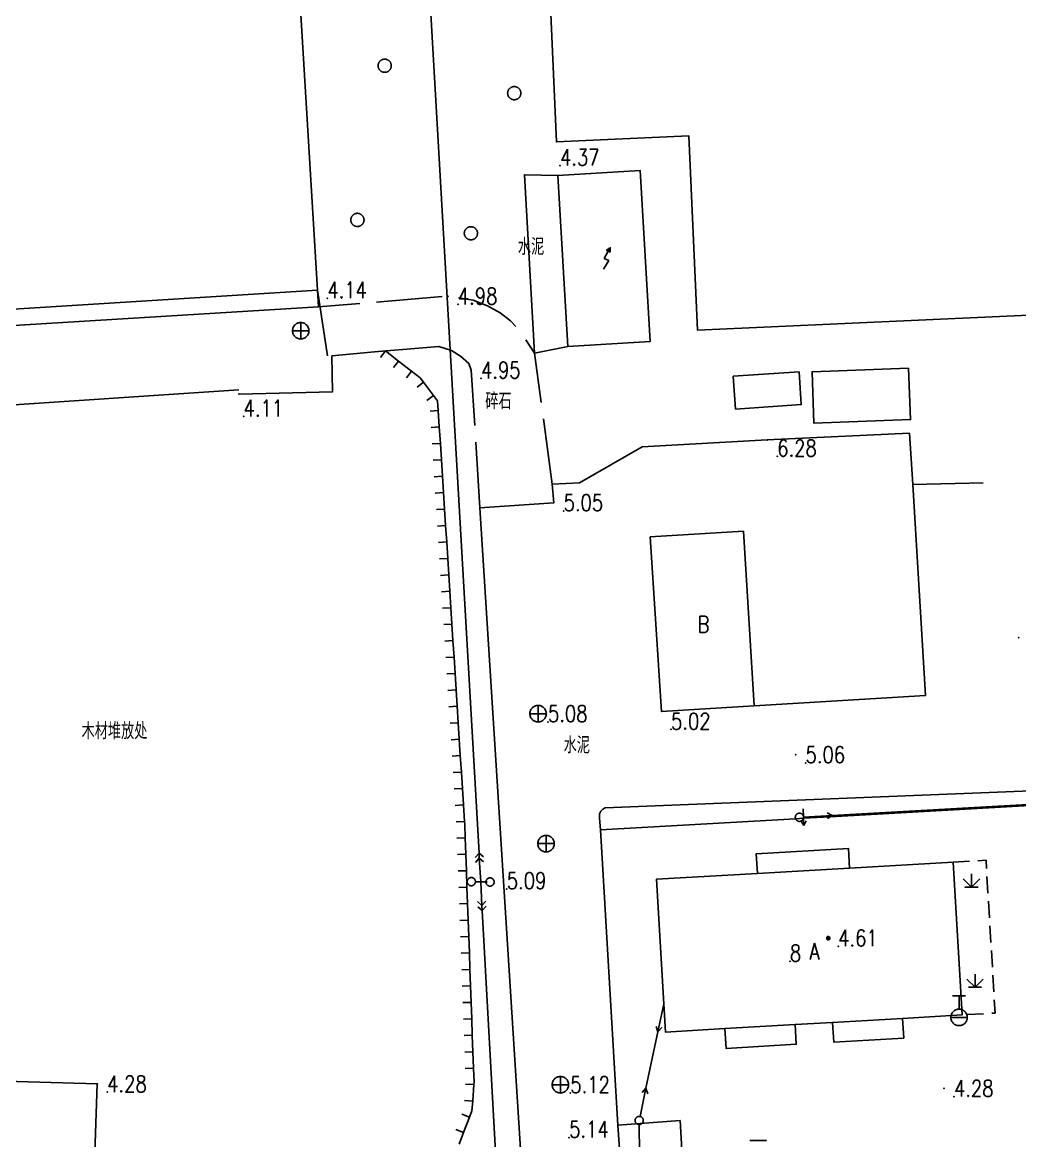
# Model space of a CAD drawing. Extents: x 500064 to 501389, y 2542464 to 2545400.
# Drawn here: x 500917.3 to 500977.9, y 2542775.5 to 2542843.4 of the extents above; entities that cross this region are included whole.
import ezdxf

# ---------------------------------------------------------------- set-up
doc = ezdxf.new("R2010")
doc.units = 0
doc.header["$LTSCALE"] = 0.5
doc.linetypes.add('CENTER', pattern=[50.8, 31.75, -6.35, 6.35, -6.35])
doc.layers.add('地形图', color=8, linetype='CONTINUOUS')
doc.styles.add('HZ', font='romans.shx', dxfattribs={"width": 0.8, "bigfont": 'hztxt.shx'})

msp = doc.modelspace()

# ---------------------------------------------------------------- linework, layer by layer
at = {"layer": '地形图', "linetype": 'Continuous'}
msp.add_lwpolyline([(501051.765, 2542864.58), (501048.881, 2542930.755), (500945.758, 2542926.198), (500949.738, 2542836.138), (500957.78, 2542836.499), (500958.294, 2542824.71), (501003.023, 2542826.72), (501006.649, 2542745.998), (501083.569, 2542749.427), (501082.741, 2542767.84), (501075.226, 2542767.514), (501073.683, 2542803.233), (501081.204, 2542803.584), (501080.395, 2542822.073), (501053.731, 2542820.719), (501053.374, 2542829.192), (501045.364, 2542828.835), (501043.755, 2542864.223)], close=True, dxfattribs=at)
at = {"layer": '地形图'}
for points in [[(500941.012, 2542863.332), (500941.58, 2542853.423), (500945.044, 2542792.948)], [(500939.32, 2542840.361), (500939.345, 2542840.361), (500939.37, 2542840.364), (500939.395, 2542840.368), (500939.419, 2542840.373), (500939.443, 2542840.38), (500939.467, 2542840.389), (500939.49, 2542840.399), (500939.512, 2542840.41), (500939.534, 2542840.423), (500939.555, 2542840.437), (500939.575, 2542840.452), (500939.593, 2542840.469), (500939.611, 2542840.487), (500939.628, 2542840.506), (500939.643, 2542840.525), (500939.657, 2542840.546), (500939.67, 2542840.568), (500939.682, 2542840.59), (500939.692, 2542840.613), (500939.7, 2542840.637), (500939.707, 2542840.661), (500939.713, 2542840.686), (500939.716, 2542840.71), (500939.719, 2542840.735), (500939.72, 2542840.761), (500939.719, 2542840.786), (500939.716, 2542840.811), (500939.713, 2542840.836), (500939.707, 2542840.86), (500939.7, 2542840.884), (500939.692, 2542840.908), (500939.682, 2542840.931), (500939.67, 2542840.953), (500939.657, 2542840.975), (500939.643, 2542840.996), (500939.628, 2542841.016), (500939.611, 2542841.034), (500939.593, 2542841.052), (500939.575, 2542841.069), (500939.555, 2542841.084), (500939.534, 2542841.098), (500939.512, 2542841.111), (500939.49, 2542841.122), (500939.467, 2542841.132), (500939.443, 2542841.141), (500939.419, 2542841.148), (500939.395, 2542841.153), (500939.37, 2542841.157), (500939.345, 2542841.16), (500939.32, 2542841.161), (500939.295, 2542841.16), (500939.27, 2542841.157), (500939.245, 2542841.153), (500939.22, 2542841.148), (500939.196, 2542841.141), (500939.172, 2542841.132), (500939.149, 2542841.122), (500939.127, 2542841.111), (500939.105, 2542841.098), (500939.084, 2542841.084), (500939.065, 2542841.069), (500939.046, 2542841.052), (500939.028, 2542841.034), (500939.011, 2542841.016), (500938.996, 2542840.996), (500938.982, 2542840.975), (500938.969, 2542840.953), (500938.958, 2542840.931), (500938.948, 2542840.908), (500938.939, 2542840.884), (500938.932, 2542840.86), (500938.927, 2542840.836), (500938.923, 2542840.811), (500938.92, 2542840.786), (500938.92, 2542840.761), (500938.92, 2542840.735), (500938.923, 2542840.71), (500938.927, 2542840.686), (500938.932, 2542840.661), (500938.939, 2542840.637), (500938.948, 2542840.613), (500938.958, 2542840.59), (500938.969, 2542840.568), (500938.982, 2542840.546), (500938.996, 2542840.525), (500939.011, 2542840.506), (500939.028, 2542840.487), (500939.046, 2542840.469), (500939.065, 2542840.452), (500939.084, 2542840.437), (500939.105, 2542840.423), (500939.127, 2542840.41), (500939.149, 2542840.399), (500939.172, 2542840.389), (500939.196, 2542840.38), (500939.22, 2542840.373), (500939.245, 2542840.368), (500939.27, 2542840.364), (500939.295, 2542840.361), (500939.32, 2542840.361)], [(500947.18, 2542838.695), (500947.205, 2542838.696), (500947.23, 2542838.698), (500947.255, 2542838.702), (500947.28, 2542838.707), (500947.304, 2542838.714), (500947.327, 2542838.723), (500947.351, 2542838.733), (500947.373, 2542838.744), (500947.395, 2542838.757), (500947.415, 2542838.771), (500947.435, 2542838.787), (500947.454, 2542838.803), (500947.472, 2542838.821), (500947.488, 2542838.84), (500947.504, 2542838.86), (500947.518, 2542838.881), (500947.531, 2542838.902), (500947.542, 2542838.925), (500947.552, 2542838.948), (500947.561, 2542838.971), (500947.568, 2542838.995), (500947.573, 2542839.02), (500947.577, 2542839.045), (500947.579, 2542839.07), (500947.58, 2542839.095), (500947.579, 2542839.12), (500947.577, 2542839.145), (500947.573, 2542839.17), (500947.568, 2542839.194), (500947.561, 2542839.218), (500947.552, 2542839.242), (500947.542, 2542839.265), (500947.531, 2542839.288), (500947.518, 2542839.309), (500947.504, 2542839.33), (500947.488, 2542839.35), (500947.472, 2542839.369), (500947.454, 2542839.386), (500947.435, 2542839.403), (500947.415, 2542839.418), (500947.395, 2542839.433), (500947.373, 2542839.445), (500947.351, 2542839.457), (500947.327, 2542839.467), (500947.304, 2542839.475), (500947.28, 2542839.482), (500947.255, 2542839.488), (500947.23, 2542839.492), (500947.205, 2542839.494), (500947.18, 2542839.495), (500947.155, 2542839.494), (500947.13, 2542839.492), (500947.105, 2542839.488), (500947.081, 2542839.482), (500947.057, 2542839.475), (500947.033, 2542839.467), (500947.01, 2542839.457), (500946.988, 2542839.445), (500946.966, 2542839.433), (500946.945, 2542839.418), (500946.925, 2542839.403), (500946.906, 2542839.386), (500946.889, 2542839.369), (500946.872, 2542839.35), (500946.857, 2542839.33), (500946.842, 2542839.309), (500946.83, 2542839.288), (500946.818, 2542839.265), (500946.808, 2542839.242), (500946.8, 2542839.218), (500946.793, 2542839.194), (500946.787, 2542839.17), (500946.783, 2542839.145), (500946.781, 2542839.12), (500946.78, 2542839.095), (500946.781, 2542839.07), (500946.783, 2542839.045), (500946.787, 2542839.02), (500946.793, 2542838.995), (500946.8, 2542838.971), (500946.808, 2542838.948), (500946.818, 2542838.925), (500946.83, 2542838.902), (500946.842, 2542838.881), (500946.857, 2542838.86), (500946.872, 2542838.84), (500946.889, 2542838.821), (500946.906, 2542838.803), (500946.925, 2542838.787), (500946.945, 2542838.771), (500946.966, 2542838.757), (500946.988, 2542838.744), (500947.01, 2542838.733), (500947.033, 2542838.723), (500947.057, 2542838.714), (500947.081, 2542838.707), (500947.105, 2542838.702), (500947.13, 2542838.698), (500947.155, 2542838.696), (500947.18, 2542838.695)], [(500950.439, 2542823.72), (500950.442, 2542823.72), (500955.43, 2542824.011), (500954.827, 2542834.389), (500949.835, 2542834.099), (500950.439, 2542823.72)], [(500949.835, 2542834.099), (500947.802, 2542834.139), (500948.417, 2542823.3), (500950.439, 2542823.72), (500950.442, 2542823.72)], [(500937.663, 2542830.999), (500937.689, 2542830.999), (500937.714, 2542831.002), (500937.738, 2542831.006), (500937.763, 2542831.011), (500937.787, 2542831.018), (500937.811, 2542831.027), (500937.834, 2542831.037), (500937.856, 2542831.048), (500937.878, 2542831.061), (500937.899, 2542831.075), (500937.918, 2542831.09), (500937.937, 2542831.107), (500937.955, 2542831.125), (500937.972, 2542831.144), (500937.987, 2542831.163), (500938.001, 2542831.184), (500938.014, 2542831.206), (500938.025, 2542831.228), (500938.035, 2542831.251), (500938.044, 2542831.275), (500938.051, 2542831.299), (500938.056, 2542831.324), (500938.06, 2542831.348), (500938.063, 2542831.373), (500938.063, 2542831.399), (500938.063, 2542831.424), (500938.06, 2542831.449), (500938.056, 2542831.474), (500938.051, 2542831.498), (500938.044, 2542831.522), (500938.035, 2542831.546), (500938.025, 2542831.569), (500938.014, 2542831.591), (500938.001, 2542831.613), (500937.987, 2542831.634), (500937.972, 2542831.654), (500937.955, 2542831.672), (500937.937, 2542831.69), (500937.918, 2542831.707), (500937.899, 2542831.722), (500937.878, 2542831.736), (500937.856, 2542831.749), (500937.834, 2542831.761), (500937.811, 2542831.77), (500937.787, 2542831.779), (500937.763, 2542831.786), (500937.738, 2542831.791), (500937.714, 2542831.795), (500937.689, 2542831.798), (500937.663, 2542831.799), (500937.638, 2542831.798), (500937.613, 2542831.795), (500937.589, 2542831.791), (500937.564, 2542831.786), (500937.54, 2542831.779), (500937.516, 2542831.77), (500937.493, 2542831.761), (500937.471, 2542831.749), (500937.449, 2542831.736), (500937.428, 2542831.722), (500937.409, 2542831.707), (500937.39, 2542831.69), (500937.372, 2542831.672), (500937.355, 2542831.654), (500937.34, 2542831.634), (500937.326, 2542831.613), (500937.313, 2542831.591), (500937.302, 2542831.569), (500937.292, 2542831.546), (500937.283, 2542831.522), (500937.276, 2542831.498), (500937.271, 2542831.474), (500937.267, 2542831.449), (500937.264, 2542831.424), (500937.263, 2542831.399), (500937.264, 2542831.373), (500937.267, 2542831.348), (500937.271, 2542831.324), (500937.276, 2542831.299), (500937.283, 2542831.275), (500937.292, 2542831.251), (500937.302, 2542831.228), (500937.313, 2542831.206), (500937.326, 2542831.184), (500937.34, 2542831.163), (500937.355, 2542831.144), (500937.372, 2542831.125), (500937.39, 2542831.107), (500937.409, 2542831.09), (500937.428, 2542831.075), (500937.449, 2542831.061), (500937.471, 2542831.048), (500937.493, 2542831.037), (500937.516, 2542831.027), (500937.54, 2542831.018), (500937.564, 2542831.011), (500937.589, 2542831.006), (500937.613, 2542831.002), (500937.638, 2542830.999), (500937.663, 2542830.999)], [(500944.55, 2542830.186), (500944.576, 2542830.187), (500944.601, 2542830.189), (500944.625, 2542830.193), (500944.65, 2542830.199), (500944.674, 2542830.206), (500944.698, 2542830.214), (500944.721, 2542830.224), (500944.743, 2542830.235), (500944.765, 2542830.248), (500944.786, 2542830.262), (500944.805, 2542830.278), (500944.824, 2542830.294), (500944.842, 2542830.312), (500944.859, 2542830.331), (500944.874, 2542830.351), (500944.888, 2542830.372), (500944.901, 2542830.393), (500944.912, 2542830.416), (500944.922, 2542830.439), (500944.931, 2542830.462), (500944.938, 2542830.487), (500944.943, 2542830.511), (500944.947, 2542830.536), (500944.95, 2542830.561), (500944.951, 2542830.586), (500944.95, 2542830.611), (500944.947, 2542830.636), (500944.943, 2542830.661), (500944.938, 2542830.685), (500944.931, 2542830.71), (500944.922, 2542830.733), (500944.912, 2542830.756), (500944.901, 2542830.779), (500944.888, 2542830.8), (500944.874, 2542830.821), (500944.859, 2542830.841), (500944.842, 2542830.86), (500944.824, 2542830.878), (500944.805, 2542830.894), (500944.786, 2542830.91), (500944.765, 2542830.924), (500944.743, 2542830.937), (500944.721, 2542830.948), (500944.698, 2542830.958), (500944.674, 2542830.966), (500944.65, 2542830.973), (500944.625, 2542830.979), (500944.601, 2542830.983), (500944.576, 2542830.985), (500944.55, 2542830.986), (500944.525, 2542830.985), (500944.5, 2542830.983), (500944.476, 2542830.979), (500944.451, 2542830.973), (500944.427, 2542830.966), (500944.403, 2542830.958), (500944.38, 2542830.948), (500944.358, 2542830.937), (500944.336, 2542830.924), (500944.315, 2542830.91), (500944.296, 2542830.894), (500944.277, 2542830.878), (500944.259, 2542830.86), (500944.242, 2542830.841), (500944.227, 2542830.821), (500944.213, 2542830.8), (500944.2, 2542830.779), (500944.189, 2542830.756), (500944.179, 2542830.733), (500944.17, 2542830.71), (500944.163, 2542830.685), (500944.158, 2542830.661), (500944.154, 2542830.636), (500944.151, 2542830.611), (500944.151, 2542830.586), (500944.151, 2542830.561), (500944.154, 2542830.536), (500944.158, 2542830.511), (500944.163, 2542830.487), (500944.17, 2542830.462), (500944.179, 2542830.439), (500944.189, 2542830.416), (500944.2, 2542830.393), (500944.213, 2542830.372), (500944.227, 2542830.351), (500944.242, 2542830.331), (500944.259, 2542830.312), (500944.277, 2542830.294), (500944.296, 2542830.278), (500944.315, 2542830.262), (500944.336, 2542830.248), (500944.358, 2542830.235), (500944.38, 2542830.224), (500944.403, 2542830.214), (500944.427, 2542830.206), (500944.451, 2542830.199), (500944.476, 2542830.193), (500944.5, 2542830.189), (500944.525, 2542830.187), (500944.55, 2542830.186)], [(500953.007, 2542829.446), (500952.891, 2542829.508), (500952.786, 2542829.564), (500952.834, 2542829.595), (500952.881, 2542829.626), (500952.929, 2542829.658), (500952.976, 2542829.689), (500953.006, 2542829.708), (500953.006, 2542829.673), (500953.006, 2542829.617), (500953.006, 2542829.56), (500953.007, 2542829.503), (500953.007, 2542829.446)], [(500952.976, 2542829.689), (500953.006, 2542829.673), (500952.929, 2542829.658), (500953.006, 2542829.617), (500952.881, 2542829.626), (500953.006, 2542829.56), (500952.834, 2542829.595), (500953.007, 2542829.503), (500952.786, 2542829.564)], [(500952.606, 2542828.408), (500952.925, 2542828.928)], [(500952.633, 2542829.055), (500952.891, 2542829.508)], [(500952.633, 2542829.055), (500952.925, 2542828.928)], [(500890.232, 2542824.325), (500889.327, 2542824.272), (500889.332, 2542824.207), (500889.397, 2542823.3), (500935.293, 2542826.118), (500935.237, 2542827.138)], [(500935.237, 2542827.138), (500935.854, 2542823.146)], [(500937.819, 2542826.327), (500935.293, 2542826.119)], [(500942.802, 2542826.737), (500938.816, 2542826.409)], [(500947.283, 2542824.915), (500946.96, 2542825.264), (500946.324, 2542825.746), (500945.564, 2542826.175), (500944.696, 2542826.518), (500943.794, 2542826.664)], [(500934.223, 2542824.164), (500934.275, 2542824.167), (500934.327, 2542824.175), (500934.378, 2542824.188), (500934.427, 2542824.207), (500934.473, 2542824.231), (500934.517, 2542824.259), (500934.558, 2542824.292), (500934.595, 2542824.329), (500934.628, 2542824.37), (500934.656, 2542824.414), (500934.68, 2542824.46), (500934.699, 2542824.509), (500934.712, 2542824.56), (500934.72, 2542824.611), (500934.723, 2542824.664), (500934.72, 2542824.716), (500934.712, 2542824.768), (500934.699, 2542824.818), (500934.68, 2542824.867), (500934.656, 2542824.914), (500934.628, 2542824.958), (500934.595, 2542824.998), (500934.558, 2542825.035), (500934.517, 2542825.068), (500934.473, 2542825.097), (500934.427, 2542825.121), (500934.378, 2542825.139), (500934.327, 2542825.153), (500934.275, 2542825.161), (500934.223, 2542825.164), (500934.171, 2542825.161), (500934.119, 2542825.153), (500934.069, 2542825.139), (500934.02, 2542825.121), (500933.973, 2542825.097), (500933.929, 2542825.068), (500933.889, 2542825.035), (500933.852, 2542824.998), (500933.819, 2542824.958), (500933.79, 2542824.914), (500933.766, 2542824.867), (500933.748, 2542824.818), (500933.734, 2542824.768), (500933.726, 2542824.716), (500933.723, 2542824.664), (500933.726, 2542824.611), (500933.734, 2542824.56), (500933.748, 2542824.509), (500933.766, 2542824.46), (500933.79, 2542824.414), (500933.819, 2542824.37), (500933.852, 2542824.329), (500933.889, 2542824.292), (500933.929, 2542824.259), (500933.973, 2542824.231), (500934.02, 2542824.207), (500934.069, 2542824.188), (500934.119, 2542824.175), (500934.171, 2542824.167), (500934.223, 2542824.164)], [(500934.223, 2542824.164), (500934.223, 2542824.664), (500934.223, 2542825.164)], [(500933.723, 2542824.664), (500934.223, 2542824.664), (500934.723, 2542824.664)], [(500948.818, 2542820.306), (500948.417, 2542823.3), (500947.883, 2542824.121)], [(500944.566, 2542822.273), (500944.434, 2542822.678), (500943.915, 2542823.115), (500943.37, 2542823.464), (500942.601, 2542823.709), (500941.632, 2542823.633), (500938.704, 2542823.383), (500936.105, 2542823.152)], [(500939.373, 2542823.438), (500939.066, 2542823.043)], [(500943.831, 2542775.265), (500944.111, 2542775.984), (500944.473, 2542776.916), (500944.617, 2542777.286), (500944.659, 2542777.888), (500944.728, 2542778.885), (500944.739, 2542779.044), (500944.709, 2542779.884), (500944.673, 2542780.884), (500944.637, 2542781.883), (500944.601, 2542782.883), (500944.565, 2542783.882), (500944.529, 2542784.881), (500944.493, 2542785.881), (500944.457, 2542786.88), (500944.421, 2542787.879), (500944.385, 2542788.879), (500944.349, 2542789.878), (500944.313, 2542790.877), (500944.277, 2542791.877), (500944.241, 2542792.876), (500944.205, 2542793.875), (500944.176, 2542794.677), (500944.163, 2542794.874), (500944.1, 2542795.872), (500944.036, 2542796.87), (500943.972, 2542797.868), (500943.909, 2542798.866), (500943.845, 2542799.864), (500943.781, 2542800.862), (500943.717, 2542801.86), (500943.654, 2542802.858), (500943.59, 2542803.856), (500943.526, 2542804.854), (500943.463, 2542805.852), (500943.399, 2542806.85), (500943.335, 2542807.848), (500943.271, 2542808.846), (500943.208, 2542809.844), (500943.144, 2542810.842), (500943.08, 2542811.84), (500943.017, 2542812.838), (500942.953, 2542813.836), (500942.889, 2542814.834), (500942.825, 2542815.832), (500942.762, 2542816.83), (500942.698, 2542817.828), (500942.634, 2542818.826), (500942.571, 2542819.824), (500942.533, 2542820.406), (500942.283, 2542820.739), (500941.68, 2542821.537), (500941.48, 2542821.802), (500940.953, 2542822.211), (500940.163, 2542822.825), (500939.373, 2542823.438), (500939.37, 2542823.44)], [(500930.476, 2542820.823), (500936.159, 2542820.966), (500936.104, 2542823.152)], [(500940.163, 2542822.825), (500939.856, 2542822.43)], [(500940.953, 2542822.211), (500940.646, 2542821.816)], [(500944.78, 2542818.905), (500944.566, 2542822.273)], [(500941.68, 2542821.537), (500941.281, 2542821.236)], [(500898.163, 2542818.845), (500914.682, 2542820.021), (500930.469, 2542821.073)], [(500942.283, 2542820.739), (500941.884, 2542820.437)], [(500942.571, 2542819.824), (500942.072, 2542819.792)], [(500942.634, 2542818.826), (500942.135, 2542818.794)], [(500949.48, 2542815.35), (500948.951, 2542819.315)], [(500954.951, 2542817.611), (500962.54, 2542818.033), (500971.181, 2542818.443), (500971.369, 2542815.326), (500972.142, 2542802.521), (500961.738, 2542801.893)], [(500942.698, 2542817.828), (500942.199, 2542817.796)], [(500945.096, 2542813.915), (500944.843, 2542817.907)], [(500951.146, 2542815.438), (500954.95, 2542817.611), (500951.146, 2542815.438)], [(500942.762, 2542816.83), (500942.263, 2542816.798)], [(500939.796, 2542753.805), (500948.882, 2542754.222), (500945.096, 2542813.915), (500949.58, 2542814.22), (500949.48, 2542815.35), (500951.146, 2542815.438)], [(500942.825, 2542815.832), (500942.326, 2542815.8)], [(500971.369, 2542815.326), (500975.637, 2542815.433)], [(500942.889, 2542814.834), (500942.39, 2542814.802)], [(500942.953, 2542813.836), (500942.454, 2542813.804)], [(500943.017, 2542812.838), (500942.518, 2542812.806)], [(500943.08, 2542811.84), (500942.581, 2542811.808)], [(500943.144, 2542810.842), (500942.645, 2542810.81)], [(500943.208, 2542809.844), (500942.709, 2542809.812)], [(500943.271, 2542808.846), (500942.772, 2542808.814)], [(500943.335, 2542807.848), (500942.836, 2542807.816)], [(500943.399, 2542806.85), (500942.9, 2542806.818)], [(500943.463, 2542805.852), (500942.964, 2542805.82)], [(500943.526, 2542804.854), (500943.027, 2542804.822)], [(500943.59, 2542803.856), (500943.091, 2542803.824)], [(500943.654, 2542802.858), (500943.155, 2542802.826)], [(500943.717, 2542801.86), (500943.219, 2542801.828)], [(500948.631, 2542800.912), (500948.683, 2542800.914), (500948.735, 2542800.923), (500948.785, 2542800.936), (500948.834, 2542800.955), (500948.881, 2542800.979), (500948.925, 2542801.007), (500948.965, 2542801.04), (500949.002, 2542801.077), (500949.035, 2542801.118), (500949.064, 2542801.162), (500949.087, 2542801.208), (500949.106, 2542801.257), (500949.12, 2542801.308), (500949.128, 2542801.359), (500949.131, 2542801.412), (500949.128, 2542801.464), (500949.12, 2542801.516), (500949.106, 2542801.566), (500949.087, 2542801.615), (500949.064, 2542801.662), (500949.035, 2542801.706), (500949.002, 2542801.746), (500948.965, 2542801.783), (500948.925, 2542801.816), (500948.881, 2542801.845), (500948.834, 2542801.868), (500948.785, 2542801.887), (500948.735, 2542801.901), (500948.683, 2542801.909), (500948.631, 2542801.912), (500948.578, 2542801.909), (500948.527, 2542801.901), (500948.476, 2542801.887), (500948.427, 2542801.868), (500948.381, 2542801.845), (500948.337, 2542801.816), (500948.296, 2542801.783), (500948.259, 2542801.746), (500948.226, 2542801.706), (500948.198, 2542801.662), (500948.174, 2542801.615), (500948.155, 2542801.566), (500948.142, 2542801.516), (500948.133, 2542801.464), (500948.131, 2542801.412), (500948.133, 2542801.359), (500948.142, 2542801.308), (500948.155, 2542801.257), (500948.174, 2542801.208), (500948.198, 2542801.162), (500948.226, 2542801.118), (500948.259, 2542801.077), (500948.296, 2542801.04), (500948.337, 2542801.007), (500948.381, 2542800.979), (500948.427, 2542800.955), (500948.476, 2542800.936), (500948.527, 2542800.923), (500948.578, 2542800.914), (500948.631, 2542800.912)], [(500948.631, 2542800.912), (500948.631, 2542801.412), (500948.631, 2542801.912)], [(500948.131, 2542801.412), (500948.631, 2542801.412), (500949.131, 2542801.412)], [(500943.781, 2542800.862), (500943.282, 2542800.83)], [(500943.845, 2542799.864), (500943.346, 2542799.832)], [(500943.909, 2542798.866), (500943.41, 2542798.834)], [(500943.972, 2542797.868), (500943.473, 2542797.837)], [(501002.823, 2542797.201), (501002.301, 2542797.172), (501001.731, 2542797.14), (500982.518, 2542796.059), (500981.623, 2542796.009), (500980.951, 2542795.971), (500980.474, 2542795.944), (500978.843, 2542795.852), (500966.361, 2542795.151), (500964.743, 2542795.06), (500964.733, 2542795.059), (500964.257, 2542795.032), (500952.41, 2542794.366), (500953.476, 2542776.43)], [(500944.036, 2542796.87), (500943.537, 2542796.839)], [(500952.409, 2542794.366), (500952.35, 2542795.074), (500952.363, 2542795.321), (500952.44, 2542795.484), (500952.553, 2542795.609), (500952.699, 2542795.686), (500981.568, 2542796.845)], [(500944.1, 2542795.872), (500943.601, 2542795.841)], [(500964.724, 2542795.629), (500964.74, 2542795.153), (500964.74, 2542795.148), (500964.74, 2542795.137), (500964.74, 2542795.136), (500964.741, 2542795.122), (500964.743, 2542795.06), (500964.757, 2542794.63)], [(500966.487, 2542795.233), (500978.712, 2542795.919)], [(500964.491, 2542794.872), (500964.506, 2542794.873), (500964.517, 2542794.873), (500964.522, 2542794.874), (500964.537, 2542794.876), (500964.542, 2542794.877), (500964.553, 2542794.88), (500964.568, 2542794.884), (500964.582, 2542794.89), (500964.592, 2542794.893), (500964.597, 2542794.896), (500964.611, 2542794.903), (500964.615, 2542794.905), (500964.624, 2542794.911), (500964.638, 2542794.919), (500964.65, 2542794.929), (500964.658, 2542794.936), (500964.662, 2542794.939), (500964.673, 2542794.951), (500964.676, 2542794.954), (500964.683, 2542794.962), (500964.693, 2542794.975), (500964.701, 2542794.988), (500964.707, 2542794.997), (500964.709, 2542795.001), (500964.716, 2542795.015), (500964.719, 2542795.02), (500964.723, 2542795.03), (500964.728, 2542795.044), (500964.733, 2542795.059), (500964.735, 2542795.07), (500964.736, 2542795.075), (500964.738, 2542795.09), (500964.739, 2542795.095), (500964.74, 2542795.106), (500964.741, 2542795.122), (500964.74, 2542795.136), (500964.74, 2542795.137), (500964.74, 2542795.148), (500964.74, 2542795.153), (500964.736, 2542795.168), (500964.735, 2542795.173), (500964.732, 2542795.184), (500964.728, 2542795.199), (500964.723, 2542795.213), (500964.719, 2542795.223), (500964.717, 2542795.228), (500964.709, 2542795.242), (500964.707, 2542795.246), (500964.701, 2542795.255), (500964.693, 2542795.268), (500964.683, 2542795.281), (500964.676, 2542795.289), (500964.673, 2542795.292), (500964.661, 2542795.303), (500964.658, 2542795.307), (500964.65, 2542795.314), (500964.638, 2542795.324), (500964.624, 2542795.332), (500964.615, 2542795.338), (500964.611, 2542795.34), (500964.597, 2542795.347), (500964.592, 2542795.35), (500964.582, 2542795.354), (500964.568, 2542795.359), (500964.553, 2542795.363), (500964.542, 2542795.366), (500964.537, 2542795.367), (500964.522, 2542795.369), (500964.517, 2542795.37), (500964.506, 2542795.371), (500964.491, 2542795.372), (500964.475, 2542795.371), (500964.464, 2542795.37), (500964.459, 2542795.369), (500964.444, 2542795.367), (500964.439, 2542795.366), (500964.428, 2542795.363), (500964.413, 2542795.359), (500964.399, 2542795.354), (500964.389, 2542795.35), (500964.384, 2542795.347), (500964.37, 2542795.34), (500964.366, 2542795.338), (500964.357, 2542795.332), (500964.344, 2542795.324), (500964.331, 2542795.314), (500964.323, 2542795.307), (500964.32, 2542795.303), (500964.308, 2542795.292), (500964.305, 2542795.289), (500964.298, 2542795.281), (500964.288, 2542795.268), (500964.28, 2542795.255), (500964.274, 2542795.246), (500964.272, 2542795.242), (500964.265, 2542795.228), (500964.262, 2542795.223), (500964.259, 2542795.213), (500964.253, 2542795.199), (500964.249, 2542795.184), (500964.246, 2542795.173), (500964.245, 2542795.168), (500964.243, 2542795.153), (500964.242, 2542795.148), (500964.242, 2542795.137), (500964.241, 2542795.122), (500964.241, 2542795.106), (500964.242, 2542795.095), (500964.243, 2542795.09), (500964.245, 2542795.075), (500964.246, 2542795.07), (500964.249, 2542795.059), (500964.253, 2542795.044), (500964.257, 2542795.032), (500964.258, 2542795.03), (500964.262, 2542795.02), (500964.265, 2542795.015), (500964.272, 2542795.001), (500964.274, 2542794.997), (500964.28, 2542794.988), (500964.288, 2542794.975), (500964.298, 2542794.962), (500964.305, 2542794.954), (500964.309, 2542794.951), (500964.32, 2542794.939), (500964.323, 2542794.936), (500964.331, 2542794.929), (500964.344, 2542794.919), (500964.357, 2542794.911), (500964.366, 2542794.905), (500964.37, 2542794.903), (500964.384, 2542794.896), (500964.389, 2542794.893), (500964.399, 2542794.89), (500964.413, 2542794.884), (500964.428, 2542794.88), (500964.439, 2542794.877), (500964.444, 2542794.876), (500964.459, 2542794.874), (500964.464, 2542794.873), (500964.475, 2542794.873), (500964.491, 2542794.872)], [(500964.491, 2542794.872), (500964.506, 2542794.873), (500964.517, 2542794.873), (500964.522, 2542794.874), (500964.537, 2542794.876), (500964.542, 2542794.877), (500964.553, 2542794.88), (500964.568, 2542794.884), (500964.582, 2542794.89), (500964.592, 2542794.893), (500964.597, 2542794.896), (500964.611, 2542794.903), (500964.615, 2542794.905), (500964.624, 2542794.911), (500964.638, 2542794.919), (500964.65, 2542794.929), (500964.658, 2542794.936), (500964.662, 2542794.939), (500964.673, 2542794.951), (500964.676, 2542794.954), (500964.683, 2542794.962), (500964.693, 2542794.975), (500964.701, 2542794.988), (500964.707, 2542794.997), (500964.709, 2542795.001), (500964.716, 2542795.015), (500964.719, 2542795.02), (500964.723, 2542795.03), (500964.728, 2542795.044), (500964.733, 2542795.059), (500964.735, 2542795.07), (500964.736, 2542795.075), (500964.738, 2542795.09), (500964.739, 2542795.095), (500964.74, 2542795.106), (500964.741, 2542795.122), (500964.74, 2542795.136), (500964.74, 2542795.137), (500964.74, 2542795.148), (500964.74, 2542795.153), (500964.736, 2542795.168), (500964.735, 2542795.173), (500964.732, 2542795.184), (500964.728, 2542795.199), (500964.723, 2542795.213), (500964.719, 2542795.223), (500964.717, 2542795.228), (500964.709, 2542795.242), (500964.707, 2542795.246), (500964.701, 2542795.255), (500964.693, 2542795.268), (500964.683, 2542795.281), (500964.676, 2542795.289), (500964.673, 2542795.292), (500964.661, 2542795.303), (500964.658, 2542795.307), (500964.65, 2542795.314), (500964.638, 2542795.324), (500964.624, 2542795.332), (500964.615, 2542795.338), (500964.611, 2542795.34), (500964.597, 2542795.347), (500964.592, 2542795.35), (500964.582, 2542795.354), (500964.568, 2542795.359), (500964.553, 2542795.363), (500964.542, 2542795.366), (500964.537, 2542795.367), (500964.522, 2542795.369), (500964.517, 2542795.37), (500964.506, 2542795.371), (500964.491, 2542795.372), (500964.475, 2542795.371), (500964.464, 2542795.37), (500964.459, 2542795.369), (500964.444, 2542795.367), (500964.439, 2542795.366), (500964.428, 2542795.363), (500964.413, 2542795.359), (500964.399, 2542795.354), (500964.389, 2542795.35), (500964.384, 2542795.347), (500964.37, 2542795.34), (500964.366, 2542795.338), (500964.357, 2542795.332), (500964.344, 2542795.324), (500964.331, 2542795.314), (500964.323, 2542795.307), (500964.32, 2542795.303), (500964.308, 2542795.292), (500964.305, 2542795.289), (500964.298, 2542795.281), (500964.288, 2542795.268), (500964.28, 2542795.255), (500964.274, 2542795.246), (500964.272, 2542795.242), (500964.265, 2542795.228), (500964.262, 2542795.223), (500964.259, 2542795.213), (500964.253, 2542795.199), (500964.249, 2542795.184), (500964.246, 2542795.173), (500964.245, 2542795.168), (500964.243, 2542795.153), (500964.242, 2542795.148), (500964.242, 2542795.137), (500964.241, 2542795.122), (500964.241, 2542795.106), (500964.242, 2542795.095), (500964.243, 2542795.09), (500964.245, 2542795.075), (500964.246, 2542795.07), (500964.249, 2542795.059), (500964.253, 2542795.044), (500964.257, 2542795.032), (500964.258, 2542795.03), (500964.262, 2542795.02), (500964.265, 2542795.015), (500964.272, 2542795.001), (500964.274, 2542794.997), (500964.28, 2542794.988), (500964.288, 2542794.975), (500964.298, 2542794.962), (500964.305, 2542794.954), (500964.309, 2542794.951), (500964.32, 2542794.939), (500964.323, 2542794.936), (500964.331, 2542794.929), (500964.344, 2542794.919), (500964.357, 2542794.911), (500964.366, 2542794.905), (500964.37, 2542794.903), (500964.384, 2542794.896), (500964.389, 2542794.893), (500964.399, 2542794.89), (500964.413, 2542794.884), (500964.428, 2542794.88), (500964.439, 2542794.877), (500964.444, 2542794.876), (500964.459, 2542794.874), (500964.464, 2542794.873), (500964.475, 2542794.873), (500964.491, 2542794.872)], [(500964.757, 2542794.63), (500964.592, 2542794.893)], [(500964.74, 2542795.136), (500966.487, 2542795.233)], [(500964.757, 2542794.63), (500964.903, 2542794.904)], [(500966.172, 2542795.393), (500966.487, 2542795.233)], [(500966.487, 2542795.233), (500966.361, 2542795.151), (500966.192, 2542795.04)], [(500944.163, 2542794.874), (500943.664, 2542794.843)], [(500944.205, 2542793.875), (500943.705, 2542793.857)], [(500949.114, 2542793.019), (500949.166, 2542793.022), (500949.218, 2542793.03), (500949.268, 2542793.044), (500949.317, 2542793.063), (500949.364, 2542793.086), (500949.408, 2542793.115), (500949.448, 2542793.148), (500949.485, 2542793.185), (500949.518, 2542793.225), (500949.547, 2542793.269), (500949.571, 2542793.316), (500949.589, 2542793.365), (500949.603, 2542793.415), (500949.611, 2542793.467), (500949.614, 2542793.519), (500949.611, 2542793.572), (500949.603, 2542793.623), (500949.589, 2542793.674), (500949.571, 2542793.723), (500949.547, 2542793.769), (500949.518, 2542793.813), (500949.485, 2542793.854), (500949.448, 2542793.891), (500949.408, 2542793.924), (500949.364, 2542793.952), (500949.317, 2542793.976), (500949.268, 2542793.995), (500949.218, 2542794.008), (500949.166, 2542794.017), (500949.114, 2542794.019), (500949.062, 2542794.017), (500949.01, 2542794.008), (500948.959, 2542793.995), (500948.911, 2542793.976), (500948.864, 2542793.952), (500948.82, 2542793.924), (500948.779, 2542793.891), (500948.742, 2542793.854), (500948.709, 2542793.813), (500948.681, 2542793.769), (500948.657, 2542793.723), (500948.638, 2542793.674), (500948.625, 2542793.623), (500948.617, 2542793.572), (500948.614, 2542793.519), (500948.617, 2542793.467), (500948.625, 2542793.415), (500948.638, 2542793.365), (500948.657, 2542793.316), (500948.681, 2542793.269), (500948.709, 2542793.225), (500948.742, 2542793.185), (500948.779, 2542793.148), (500948.82, 2542793.115), (500948.864, 2542793.086), (500948.911, 2542793.063), (500948.959, 2542793.044), (500949.01, 2542793.03), (500949.062, 2542793.022), (500949.114, 2542793.019)], [(500949.114, 2542793.019), (500949.114, 2542793.519), (500949.114, 2542794.019)], [(500944.241, 2542792.876), (500943.741, 2542792.858)], [(500944.808, 2542792.685), (500945.044, 2542792.948)], [(500945.144, 2542791.201), (500945.062, 2542792.641), (500945.044, 2542792.948)], [(500945.044, 2542792.948), (500945.308, 2542792.713)], [(500948.614, 2542793.519), (500949.114, 2542793.519), (500949.614, 2542793.519)], [(500967.529, 2542792.035), (500967.46, 2542793.233), (500961.869, 2542792.91), (500961.938, 2542791.712)], [(500944.826, 2542792.377), (500945.062, 2542792.641)], [(500945.062, 2542792.641), (500945.325, 2542792.406)], [(500973.818, 2542792.398), (500974.816, 2542792.455)], [(500975.316, 2542792.484), (500975.815, 2542792.513), (500975.845, 2542792.015)], [(500944.277, 2542791.877), (500943.777, 2542791.859)], [(500974.932, 2542790.885), (500974.932, 2542791.685)], [(500975.874, 2542791.516), (500975.933, 2542790.518)], [(500944.313, 2542790.877), (500943.813, 2542790.859)], [(500944.577, 2542790.961), (500944.593, 2542790.962), (500944.608, 2542790.963), (500944.624, 2542790.966), (500944.639, 2542790.969), (500944.654, 2542790.974), (500944.669, 2542790.979), (500944.683, 2542790.985), (500944.697, 2542790.992), (500944.711, 2542791), (500944.724, 2542791.009), (500944.736, 2542791.019), (500944.748, 2542791.029), (500944.759, 2542791.04), (500944.77, 2542791.052), (500944.779, 2542791.065), (500944.788, 2542791.077), (500944.796, 2542791.091), (500944.803, 2542791.105), (500944.809, 2542791.119), (500944.815, 2542791.134), (500944.819, 2542791.149), (500944.822, 2542791.165), (500944.825, 2542791.18), (500944.826, 2542791.196), (500944.827, 2542791.207), (500944.827, 2542791.211), (500944.826, 2542791.227), (500944.825, 2542791.243), (500944.822, 2542791.258), (500944.819, 2542791.274), (500944.815, 2542791.289), (500944.809, 2542791.303), (500944.803, 2542791.318), (500944.796, 2542791.332), (500944.788, 2542791.345), (500944.779, 2542791.358), (500944.77, 2542791.371), (500944.759, 2542791.383), (500944.748, 2542791.394), (500944.736, 2542791.404), (500944.724, 2542791.414), (500944.711, 2542791.423), (500944.697, 2542791.431), (500944.683, 2542791.438), (500944.669, 2542791.444), (500944.654, 2542791.449), (500944.639, 2542791.454), (500944.624, 2542791.457), (500944.608, 2542791.459), (500944.593, 2542791.461), (500944.577, 2542791.461), (500944.561, 2542791.461), (500944.546, 2542791.459), (500944.53, 2542791.457), (500944.515, 2542791.454), (500944.5, 2542791.449), (500944.485, 2542791.444), (500944.47, 2542791.438), (500944.456, 2542791.431), (500944.443, 2542791.423), (500944.43, 2542791.414), (500944.418, 2542791.404), (500944.406, 2542791.394), (500944.395, 2542791.383), (500944.384, 2542791.371), (500944.375, 2542791.358), (500944.366, 2542791.345), (500944.358, 2542791.332), (500944.351, 2542791.318), (500944.344, 2542791.303), (500944.339, 2542791.289), (500944.335, 2542791.274), (500944.331, 2542791.258), (500944.329, 2542791.243), (500944.327, 2542791.227), (500944.327, 2542791.211), (500944.327, 2542791.196), (500944.329, 2542791.18), (500944.331, 2542791.165), (500944.335, 2542791.149), (500944.339, 2542791.134), (500944.344, 2542791.119), (500944.351, 2542791.105), (500944.358, 2542791.091), (500944.366, 2542791.077), (500944.375, 2542791.065), (500944.384, 2542791.052), (500944.395, 2542791.04), (500944.406, 2542791.029), (500944.418, 2542791.019), (500944.43, 2542791.009), (500944.443, 2542791), (500944.456, 2542790.992), (500944.47, 2542790.985), (500944.485, 2542790.979), (500944.5, 2542790.974), (500944.515, 2542790.969), (500944.53, 2542790.966), (500944.546, 2542790.963), (500944.561, 2542790.962), (500944.577, 2542790.961)], [(500944.827, 2542791.207), (500945.144, 2542791.201), (500945.461, 2542791.196)], [(500945.144, 2542791.201), (500945.223, 2542789.761), (500945.24, 2542789.454)], [(500945.711, 2542790.941), (500945.726, 2542790.942), (500945.742, 2542790.943), (500945.758, 2542790.946), (500945.773, 2542790.949), (500945.788, 2542790.954), (500945.803, 2542790.959), (500945.817, 2542790.965), (500945.831, 2542790.972), (500945.845, 2542790.98), (500945.858, 2542790.989), (500945.87, 2542790.999), (500945.882, 2542791.009), (500945.893, 2542791.02), (500945.903, 2542791.032), (500945.913, 2542791.044), (500945.922, 2542791.057), (500945.93, 2542791.071), (500945.937, 2542791.085), (500945.943, 2542791.099), (500945.948, 2542791.114), (500945.953, 2542791.129), (500945.956, 2542791.145), (500945.959, 2542791.16), (500945.96, 2542791.176), (500945.961, 2542791.191), (500945.96, 2542791.207), (500945.959, 2542791.223), (500945.956, 2542791.238), (500945.953, 2542791.253), (500945.948, 2542791.269), (500945.943, 2542791.283), (500945.937, 2542791.298), (500945.93, 2542791.312), (500945.922, 2542791.325), (500945.913, 2542791.338), (500945.903, 2542791.351), (500945.893, 2542791.362), (500945.882, 2542791.374), (500945.87, 2542791.384), (500945.858, 2542791.394), (500945.845, 2542791.402), (500945.831, 2542791.41), (500945.817, 2542791.418), (500945.803, 2542791.424), (500945.788, 2542791.429), (500945.773, 2542791.434), (500945.758, 2542791.437), (500945.742, 2542791.439), (500945.726, 2542791.441), (500945.711, 2542791.441), (500945.695, 2542791.441), (500945.679, 2542791.439), (500945.664, 2542791.437), (500945.648, 2542791.434), (500945.633, 2542791.429), (500945.619, 2542791.424), (500945.604, 2542791.418), (500945.59, 2542791.41), (500945.577, 2542791.402), (500945.564, 2542791.394), (500945.551, 2542791.384), (500945.54, 2542791.374), (500945.528, 2542791.362), (500945.518, 2542791.351), (500945.508, 2542791.338), (500945.5, 2542791.325), (500945.492, 2542791.312), (500945.484, 2542791.298), (500945.478, 2542791.283), (500945.473, 2542791.269), (500945.469, 2542791.253), (500945.465, 2542791.238), (500945.463, 2542791.223), (500945.461, 2542791.207), (500945.461, 2542791.196), (500945.461, 2542791.191), (500945.461, 2542791.176), (500945.463, 2542791.16), (500945.465, 2542791.145), (500945.469, 2542791.129), (500945.473, 2542791.114), (500945.478, 2542791.099), (500945.484, 2542791.085), (500945.492, 2542791.071), (500945.5, 2542791.057), (500945.508, 2542791.044), (500945.518, 2542791.032), (500945.528, 2542791.02), (500945.54, 2542791.009), (500945.551, 2542790.999), (500945.564, 2542790.989), (500945.577, 2542790.98), (500945.59, 2542790.972), (500945.604, 2542790.965), (500945.619, 2542790.959), (500945.633, 2542790.954), (500945.648, 2542790.949), (500945.664, 2542790.946), (500945.679, 2542790.943), (500945.695, 2542790.942), (500945.711, 2542790.941)], [(500974.432, 2542791.385), (500974.932, 2542790.885)], [(500974.532, 2542790.885), (500974.932, 2542790.885), (500975.332, 2542790.885)], [(500974.932, 2542790.885), (500975.432, 2542791.385)], [(500944.349, 2542789.878), (500943.849, 2542789.86)], [(500945.223, 2542789.761), (500944.96, 2542789.997)], [(500945.24, 2542789.454), (500944.977, 2542789.69)], [(500945.459, 2542790.025), (500945.223, 2542789.761)], [(500945.476, 2542789.717), (500945.24, 2542789.454)], [(500945.24, 2542789.454), (500949.339, 2542715.075)], [(500975.963, 2542790.018), (500976.022, 2542789.02)], [(500944.385, 2542788.879), (500943.885, 2542788.861)], [(500976.052, 2542788.521), (500976.111, 2542787.523)], [(500944.421, 2542787.879), (500943.921, 2542787.861)], [(500966.244, 2542787.68), (500966.255, 2542787.68), (500966.265, 2542787.682), (500966.275, 2542787.685), (500966.285, 2542787.688), (500966.294, 2542787.693), (500966.303, 2542787.699), (500966.311, 2542787.705), (500966.319, 2542787.713), (500966.325, 2542787.721), (500966.328, 2542787.726), (500966.331, 2542787.73), (500966.336, 2542787.739), (500966.339, 2542787.749), (500966.342, 2542787.759), (500966.344, 2542787.769), (500966.344, 2542787.78), (500966.344, 2542787.79), (500966.342, 2542787.801), (500966.339, 2542787.811), (500966.336, 2542787.82), (500966.333, 2542787.827), (500966.331, 2542787.83), (500966.325, 2542787.839), (500966.319, 2542787.847), (500966.311, 2542787.854), (500966.303, 2542787.861), (500966.294, 2542787.866), (500966.293, 2542787.867), (500966.285, 2542787.871), (500966.275, 2542787.875), (500966.265, 2542787.878), (500966.255, 2542787.879), (500966.244, 2542787.88), (500966.234, 2542787.879), (500966.224, 2542787.878), (500966.214, 2542787.875), (500966.204, 2542787.871), (500966.194, 2542787.866), (500966.186, 2542787.861), (500966.178, 2542787.854), (500966.17, 2542787.847), (500966.163, 2542787.839), (500966.16, 2542787.834), (500966.158, 2542787.83), (500966.153, 2542787.82), (500966.149, 2542787.811), (500966.147, 2542787.801), (500966.145, 2542787.79), (500966.144, 2542787.78), (500966.145, 2542787.769), (500966.147, 2542787.759), (500966.149, 2542787.749), (500966.153, 2542787.739), (500966.156, 2542787.733), (500966.158, 2542787.73), (500966.163, 2542787.721), (500966.17, 2542787.713), (500966.178, 2542787.705), (500966.186, 2542787.699), (500966.194, 2542787.693), (500966.196, 2542787.693), (500966.204, 2542787.688), (500966.214, 2542787.685), (500966.224, 2542787.682), (500966.234, 2542787.68), (500966.244, 2542787.68)], [(500966.196, 2542787.693), (500966.328, 2542787.726), (500966.331, 2542787.73), (500966.158, 2542787.73), (500966.156, 2542787.733), (500966.344, 2542787.78), (500966.144, 2542787.78), (500966.333, 2542787.827), (500966.331, 2542787.83), (500966.158, 2542787.83), (500966.16, 2542787.834), (500966.293, 2542787.867)], [(500944.457, 2542786.88), (500943.957, 2542786.862)], [(500976.14, 2542787.024), (500976.2, 2542786.025)], [(500944.493, 2542785.881), (500943.993, 2542785.863)], [(500975.151, 2542784.798), (500975.151, 2542785.598)], [(500976.229, 2542785.526), (500976.288, 2542784.528)], [(500944.529, 2542784.881), (500944.029, 2542784.863)], [(500974.651, 2542785.298), (500975.151, 2542784.798)], [(500974.751, 2542784.798), (500975.151, 2542784.798), (500975.551, 2542784.798)], [(500975.151, 2542784.798), (500975.651, 2542785.298)], [(500973.778, 2542784.268), (500974.178, 2542784.268), (500974.578, 2542784.268)], [(500974.178, 2542783.468), (500974.178, 2542784.268)], [(500976.318, 2542784.029), (500976.365, 2542783.233), (500976.161, 2542783.222)], [(500944.565, 2542783.882), (500944.065, 2542783.864)], [(500956.256, 2542783.8), (500955.896, 2542782.087)], [(500974.178, 2542782.468), (500974.21, 2542782.469), (500974.241, 2542782.472), (500974.272, 2542782.477), (500974.303, 2542782.484), (500974.333, 2542782.493), (500974.362, 2542782.503), (500974.391, 2542782.516), (500974.419, 2542782.53), (500974.446, 2542782.546), (500974.472, 2542782.564), (500974.497, 2542782.583), (500974.521, 2542782.604), (500974.543, 2542782.626), (500974.564, 2542782.649), (500974.583, 2542782.674), (500974.6, 2542782.7), (500974.616, 2542782.727), (500974.631, 2542782.755), (500974.643, 2542782.784), (500974.654, 2542782.814), (500974.663, 2542782.844), (500974.669, 2542782.874), (500974.674, 2542782.905), (500974.677, 2542782.937), (500974.678, 2542782.968), (500974.677, 2542782.999), (500974.674, 2542783.031), (500974.669, 2542783.062), (500974.663, 2542783.092), (500974.654, 2542783.123), (500974.643, 2542783.152), (500974.631, 2542783.181), (500974.616, 2542783.209), (500974.6, 2542783.236), (500974.583, 2542783.262), (500974.564, 2542783.287), (500974.543, 2542783.31), (500974.521, 2542783.333), (500974.497, 2542783.353), (500974.472, 2542783.373), (500974.446, 2542783.39), (500974.419, 2542783.406), (500974.391, 2542783.421), (500974.362, 2542783.433), (500974.333, 2542783.444), (500974.303, 2542783.452), (500974.272, 2542783.459), (500974.241, 2542783.464), (500974.21, 2542783.467), (500974.178, 2542783.468), (500974.147, 2542783.467), (500974.116, 2542783.464), (500974.085, 2542783.459), (500974.054, 2542783.452), (500974.024, 2542783.444), (500973.994, 2542783.433), (500973.965, 2542783.421), (500973.937, 2542783.406), (500973.91, 2542783.39), (500973.884, 2542783.373), (500973.86, 2542783.353), (500973.836, 2542783.333), (500973.814, 2542783.31), (500973.793, 2542783.287), (500973.774, 2542783.262), (500973.756, 2542783.236), (500973.74, 2542783.209), (500973.726, 2542783.181), (500973.713, 2542783.152), (500973.703, 2542783.123), (500973.694, 2542783.092), (500973.687, 2542783.062), (500973.682, 2542783.031), (500973.679, 2542782.999), (500973.678, 2542782.968), (500973.679, 2542782.937), (500973.682, 2542782.905), (500973.687, 2542782.874), (500973.694, 2542782.844), (500973.703, 2542782.814), (500973.713, 2542782.784), (500973.726, 2542782.755), (500973.74, 2542782.727), (500973.756, 2542782.7), (500973.774, 2542782.674), (500973.793, 2542782.649), (500973.814, 2542782.626), (500973.836, 2542782.604), (500973.86, 2542782.583), (500973.884, 2542782.564), (500973.91, 2542782.546), (500973.937, 2542782.53), (500973.965, 2542782.516), (500973.994, 2542782.503), (500974.024, 2542782.493), (500974.054, 2542782.484), (500974.085, 2542782.477), (500974.116, 2542782.472), (500974.147, 2542782.469), (500974.178, 2542782.468)], [(500944.601, 2542782.883), (500944.101, 2542782.865)], [(500966.501, 2542782.664), (500966.57, 2542781.466), (500970.823, 2542781.711), (500970.754, 2542782.909)], [(500973.678, 2542782.968), (500974.678, 2542782.968)], [(500975.662, 2542783.193), (500974.664, 2542783.136)], [(500955.176, 2542778.664), (500955.896, 2542782.087)], [(500955.896, 2542782.087), (500955.786, 2542782.423)], [(500956.132, 2542782.35), (500955.896, 2542782.087)], [(500959.972, 2542782.287), (500960.041, 2542781.089), (500964.294, 2542781.334), (500964.225, 2542782.532)], [(500944.637, 2542781.883), (500944.137, 2542781.865)], [(500944.673, 2542780.884), (500944.173, 2542780.866)], [(500944.709, 2542779.884), (500944.209, 2542779.866)], [(500949.984, 2542778.377), (500950.037, 2542778.38), (500950.088, 2542778.388), (500950.139, 2542778.401), (500950.188, 2542778.42), (500950.234, 2542778.444), (500950.278, 2542778.472), (500950.319, 2542778.505), (500950.356, 2542778.542), (500950.389, 2542778.583), (500950.417, 2542778.627), (500950.441, 2542778.673), (500950.46, 2542778.722), (500950.473, 2542778.773), (500950.482, 2542778.825), (500950.484, 2542778.877), (500950.482, 2542778.929), (500950.473, 2542778.981), (500950.46, 2542779.031), (500950.441, 2542779.08), (500950.417, 2542779.127), (500950.389, 2542779.171), (500950.356, 2542779.211), (500950.319, 2542779.248), (500950.278, 2542779.281), (500950.234, 2542779.31), (500950.188, 2542779.334), (500950.139, 2542779.352), (500950.088, 2542779.366), (500950.037, 2542779.374), (500949.984, 2542779.377), (500949.932, 2542779.374), (500949.88, 2542779.366), (500949.83, 2542779.352), (500949.781, 2542779.334), (500949.734, 2542779.31), (500949.69, 2542779.281), (500949.65, 2542779.248), (500949.613, 2542779.211), (500949.58, 2542779.171), (500949.551, 2542779.127), (500949.527, 2542779.08), (500949.509, 2542779.031), (500949.495, 2542778.981), (500949.487, 2542778.929), (500949.484, 2542778.877), (500949.487, 2542778.825), (500949.495, 2542778.773), (500949.509, 2542778.722), (500949.527, 2542778.673), (500949.551, 2542778.627), (500949.58, 2542778.583), (500949.613, 2542778.542), (500949.65, 2542778.505), (500949.69, 2542778.472), (500949.734, 2542778.444), (500949.781, 2542778.42), (500949.83, 2542778.401), (500949.88, 2542778.388), (500949.932, 2542778.38), (500949.984, 2542778.377)], [(500949.984, 2542778.377), (500949.984, 2542778.877), (500949.984, 2542779.377)], [(500944.728, 2542778.885), (500944.229, 2542778.92)], [(500949.484, 2542778.877), (500949.984, 2542778.877), (500950.484, 2542778.877)], [(500954.816, 2542776.952), (500955.176, 2542778.664)], [(500954.94, 2542778.401), (500955.176, 2542778.664)], [(500955.176, 2542778.664), (500955.286, 2542778.328)], [(500944.659, 2542777.888), (500944.16, 2542777.922)], [(500944.473, 2542776.916), (500944.007, 2542777.097)], [(500954.764, 2542776.457), (500954.766, 2542776.457), (500954.78, 2542776.458), (500954.796, 2542776.459), (500954.811, 2542776.462), (500954.826, 2542776.465), (500954.841, 2542776.469), (500954.856, 2542776.475), (500954.871, 2542776.481), (500954.885, 2542776.488), (500954.898, 2542776.496), (500954.911, 2542776.505), (500954.924, 2542776.515), (500954.935, 2542776.525), (500954.946, 2542776.536), (500954.957, 2542776.548), (500954.966, 2542776.56), (500954.975, 2542776.573), (500954.983, 2542776.587), (500954.99, 2542776.601), (500954.997, 2542776.615), (500955.002, 2542776.63), (500955.006, 2542776.645), (500955.01, 2542776.66), (500955.012, 2542776.676), (500955.014, 2542776.692), (500955.014, 2542776.707), (500955.014, 2542776.723), (500955.012, 2542776.739), (500955.01, 2542776.754), (500955.006, 2542776.769), (500955.002, 2542776.785), (500954.997, 2542776.799), (500954.99, 2542776.814), (500954.983, 2542776.828), (500954.975, 2542776.841), (500954.966, 2542776.854), (500954.957, 2542776.867), (500954.946, 2542776.878), (500954.935, 2542776.889), (500954.924, 2542776.9), (500954.911, 2542776.91), (500954.898, 2542776.918), (500954.885, 2542776.926), (500954.871, 2542776.933), (500954.856, 2542776.94), (500954.841, 2542776.945), (500954.826, 2542776.949), (500954.816, 2542776.952), (500954.811, 2542776.953), (500954.796, 2542776.955), (500954.78, 2542776.957), (500954.764, 2542776.957), (500954.749, 2542776.957), (500954.733, 2542776.955), (500954.717, 2542776.953), (500954.702, 2542776.949), (500954.687, 2542776.945), (500954.672, 2542776.94), (500954.658, 2542776.933), (500954.644, 2542776.926), (500954.63, 2542776.918), (500954.617, 2542776.91), (500954.605, 2542776.9), (500954.593, 2542776.889), (500954.582, 2542776.878), (500954.572, 2542776.867), (500954.562, 2542776.854), (500954.553, 2542776.841), (500954.545, 2542776.828), (500954.538, 2542776.814), (500954.532, 2542776.799), (500954.526, 2542776.785), (500954.522, 2542776.769), (500954.519, 2542776.754), (500954.516, 2542776.739), (500954.515, 2542776.723), (500954.514, 2542776.707), (500954.515, 2542776.692), (500954.516, 2542776.676), (500954.519, 2542776.66), (500954.522, 2542776.645), (500954.526, 2542776.63), (500954.532, 2542776.615), (500954.538, 2542776.601), (500954.545, 2542776.587), (500954.553, 2542776.573), (500954.562, 2542776.56), (500954.572, 2542776.548), (500954.582, 2542776.536), (500954.593, 2542776.525), (500954.605, 2542776.515), (500954.617, 2542776.505), (500954.63, 2542776.496), (500954.644, 2542776.488), (500954.658, 2542776.481), (500954.672, 2542776.475), (500954.687, 2542776.469), (500954.702, 2542776.465), (500954.717, 2542776.462), (500954.733, 2542776.459), (500954.749, 2542776.458), (500954.764, 2542776.457)], [(500944.111, 2542775.984), (500943.645, 2542776.165)], [(500954.766, 2542776.457), (500954.776, 2542774.707)], [(500962.484, 2542775.498), (500961.484, 2542775.497)]]:
    msp.add_lwpolyline(points, dxfattribs=at)
for points in [[(500934.022, 2542847.238), (500929.034, 2542846.916), (500925.862, 2542846.712), (500897.945, 2542844.915), (500897.075, 2542844.859), (500893.981, 2542844.66), (500892.607, 2542844.572), (500888.991, 2542844.339), (500890.232, 2542824.325), (500935.237, 2542827.138)], [(500950.439, 2542823.72), (500955.43, 2542824.011), (500954.827, 2542834.389), (500949.835, 2542834.099)], [(500890.232, 2542824.325), (500889.327, 2542824.272), (500889.331, 2542824.207), (500889.397, 2542823.3), (500935.293, 2542826.118), (500935.237, 2542827.138)], [(500964.469, 2542822.178), (500960.478, 2542821.905), (500960.614, 2542819.91), (500964.605, 2542820.182)], [(500971.118, 2542822.396), (500965.262, 2542822.176), (500965.373, 2542819.051), (500971.235, 2542819.272)], [(500956.12, 2542801.553), (500961.738, 2542801.893), (500961.095, 2542812.488), (500955.441, 2542812.145)], [(500906.866, 2542806.922), (500900.231, 2542806.502), (500900.438, 2542775.188), (500921.681, 2542773.522), (500921.874, 2542778.924), (500914.18, 2542779.148), (500914.325, 2542787.538), (500907.507, 2542787.26)], [(500967.529, 2542792.035), (500967.46, 2542793.233), (500961.869, 2542792.91), (500961.938, 2542791.712)], [(500967.529, 2542792.035), (500961.938, 2542791.712), (500955.808, 2542791.358), (500956.358, 2542782.078), (500959.972, 2542782.287), (500964.225, 2542782.532), (500966.501, 2542782.664), (500970.754, 2542782.909), (500974.368, 2542783.118), (500973.818, 2542792.398)], [(500966.501, 2542782.664), (500966.57, 2542781.466), (500970.823, 2542781.711), (500970.754, 2542782.909)], [(500959.972, 2542782.287), (500960.041, 2542781.089), (500964.294, 2542781.334), (500964.225, 2542782.532)], [(500957.255, 2542776.71), (500953.476, 2542776.43), (500954.904, 2542755.735), (500958.429, 2542755.948)]]:
    msp.add_lwpolyline(points, close=True, dxfattribs=at)
at = {"layer": '地形图', "ltscale": 10}
for p in [(500949.766, 2542836.179), (500935.237, 2542827.138), (500943.16, 2542826.766), (500944.566, 2542822.273), (500930.475, 2542820.823), (500962.539, 2542818.033), (500949.58, 2542814.22), (500948.631, 2542801.412), (500956.12, 2542801.553), (500964.262, 2542798.915), (500945.505, 2542791.181), (500921.874, 2542778.924), (500949.985, 2542778.877), (500973.273, 2542778.651), (500953.476, 2542776.43)]:
    msp.add_point(p, dxfattribs=at)
at = {"layer": '地形图', "linetype": 'CENTER'}
for p in [(500949.961, 2542834.699, 4.37), (500935.837, 2542826.643, 4.14), (500943.76, 2542826.27, 4.98), (500945.166, 2542821.777, 4.95), (500930.756, 2542819.469, 4.11), (500963.143, 2542817.037, 6.28), (500950.18, 2542813.725, 5.05), (500977.804, 2542806.036, 5.2), (500949.231, 2542800.916, 5.08), (500956.699, 2542800.453, 5.02), (500964.862, 2542798.419, 5.06), (500946.729, 2542790.767, 5.09), (500966.844, 2542787.284, 4.61), (500963.91, 2542786.371, 8), (500922.475, 2542778.429, 4.28), (500950.585, 2542778.381, 5.12), (500973.873, 2542778.155, 4.28), (500950.512, 2542775.672, 5.14)]:
    msp.add_point(p, dxfattribs=at)

# ---------------------------------------------------------------- texts
at = {"layer": '地形图', "ltscale": 10, "style": 'HZ', "width": 0.8}
for s, p in [('4.37', (500949.961, 2542834.699)), ('水泥', (500947.402, 2542829.273)), ('4.14', (500935.837, 2542826.643)), ('4.98', (500943.76, 2542826.27)), ('4.95', (500945.166, 2542821.777)), ('碎石', (500945.419, 2542819.89)), ('4.11', (500930.756, 2542819.469)), ('6.28', (500963.143, 2542817.037)), ('5.05', (500950.18, 2542813.725)), ('B', (500958.309, 2542806.336)), ('5.08', (500949.231, 2542800.916)), ('5.02', (500956.699, 2542800.453)), ('木材堆放处', (500920.92, 2542799.861)), ('水泥', (500950.179, 2542799.005)), ('5.06', (500964.862, 2542798.419)), ('5.09', (500946.729, 2542790.767)), ('4.61', (500966.844, 2542787.284)), ('A', (500965.099, 2542786.484)), ('8', (500963.91, 2542786.371)), ('4.28', (500922.475, 2542778.429)), ('5.12', (500950.585, 2542778.381)), ('4.28', (500973.873, 2542778.155)), ('5.14', (500950.512, 2542775.672))]:
    msp.add_text(s, height=1, dxfattribs=at).set_placement(p)

doc.saveas('drawing.dxf')
